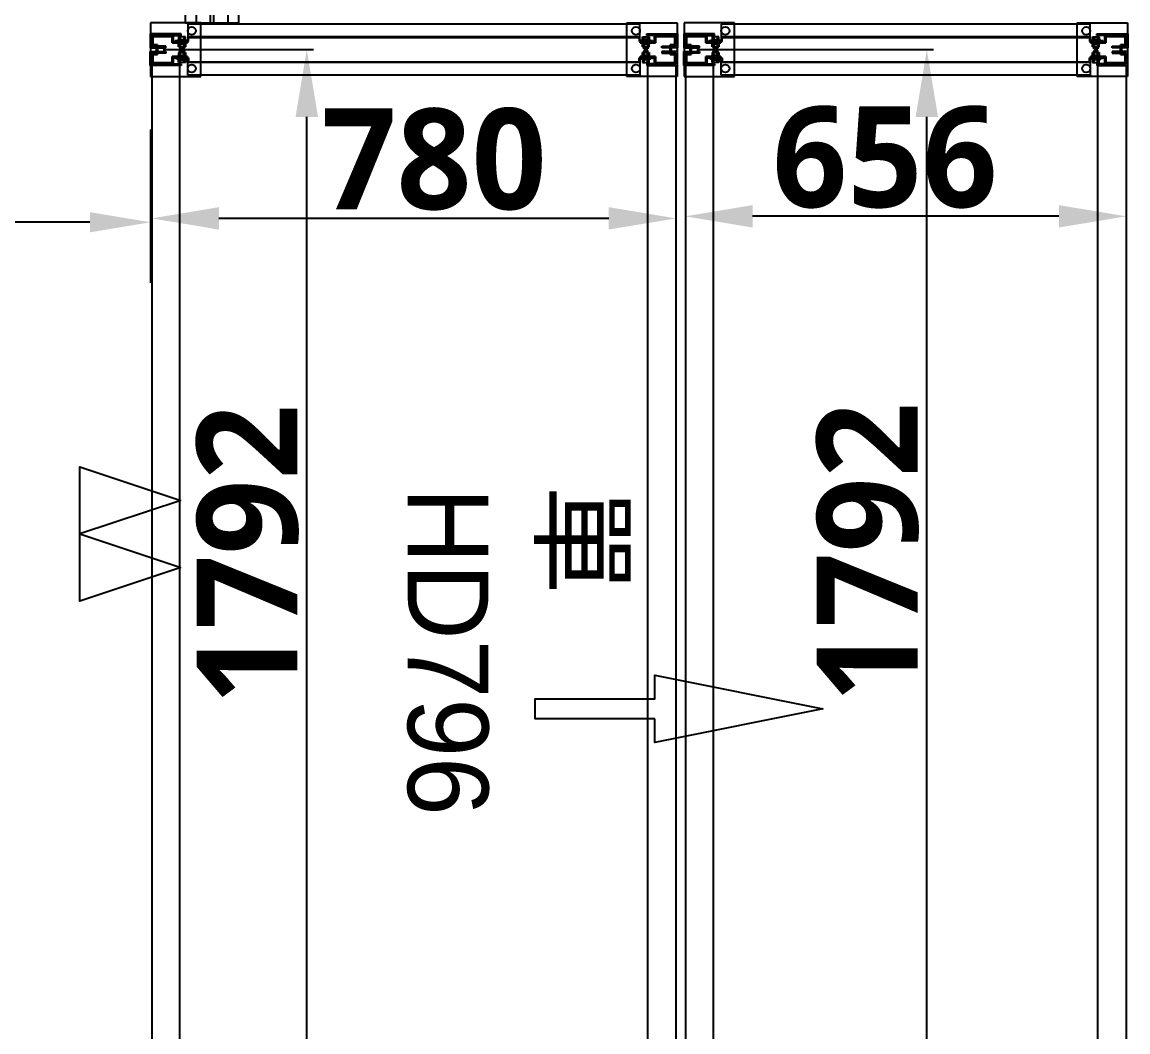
# Model space of a CAD drawing. Header units: millimetres. Extents: x 15382 to 37298, y 7351 to 31127.
# Drawn here: x 26034 to 27680, y 21889 to 23392 of the extents above; entities that cross this region are included whole.
import ezdxf

# ---------------------------------------------------------------- set-up
doc = ezdxf.new("R2010")
doc.units = ezdxf.units.MM
for name, color, linetype in [('02', 3, 'Continuous'), ('03', 6, 'Continuous'), ('04', 30, 'Continuous'), ('05', 12, 'Continuous'), ('113', 3, 'Continuous'), ('116', 12, 'Continuous'), ('M40', 3, 'Continuous'), ('M6', 7, 'Continuous'), ('動線', 6, 'Continuous'), ('文字', 7, 'Continuous'), ('标注', 7, 'Continuous'), ('標註', 252, 'Continuous')]:
    doc.layers.add(name, color=color, linetype=linetype)
doc.styles.get("Standard").update_dxf_attribs({"font": 'arial.ttf'})
doc.styles.add('新細明體', font='')
doc.styles.add('黑體', font='')
doc.styles.get('新細明體').set_extended_font_data('PMingLiU')
doc.styles.get('黑體').set_extended_font_data('Microsoft JhengHei', bold=True)
doc.dimstyles.new('ISO-25', dxfattribs={"dimtxt": 2.5, "dimasz": 2.5, "dimexe": 1.25, "dimexo": 0.625, "dimtad": 1, "dimtxsty": 'Standard', "dimcen": 2.5, "dimadec": 0, "dimazin": 0, "dimtfac": 1, "dimtmove": 0, "dimatfit": 3, "dimfxl": 1, "dimarcsym": 0})

# ---------------------------------------------------------------- blocks, each defined once
blk = doc.blocks.new('*D125')
at = {"layer": 'Defpoints', "color": 0, "transparency": 16777216}
for p in [(26227.3, 23329.6), (27007.3, 23329.6), (26227.3, 23099.5)]:
    blk.add_point(p, dxfattribs=at)
at = {"layer": '標註', "color": 0, "lineweight": -2, "transparency": 16777216}
for p, q in [((26227.3, 23319.6), (26227.3, 23089.5)), ((27007.3, 23319.6), (27007.3, 23089.5)), ((26907.3, 23099.5), (26327.3, 23099.5))]:
    blk.add_line(p, q, dxfattribs=at)
at = {"layer": '標註', "color": 0, "transparency": 16777216}
for points in [[(26327.3, 23116.2), (26327.3, 23082.9), (26227.3, 23099.5)], [(26907.3, 23116.2), (26907.3, 23082.9), (27007.3, 23099.5)]]:
    blk.add_solid(points, dxfattribs=at)
at = {"layer": '標註', "color": 251, "transparency": 16777216, "insert": (26647.4, 23187.1), "char_height": 150, "attachment_point": 5, "style": '黑體'}
blk.add_mtext('780', dxfattribs=at)
blk = doc.blocks.new('*D126')
at = {"layer": 'Defpoints', "color": 0, "transparency": 16777216}
for p in [(26234.3, 23350.6), (26458, 23350.6), (26234.3, 21558.6)]:
    blk.add_point(p, dxfattribs=at)
at = {"layer": '標註', "color": 0, "lineweight": -2, "transparency": 16777216}
for p, q in [((26244.3, 23350.6), (26468, 23350.6)), ((26458, 21658.6), (26458, 23250.6)), ((26244.3, 21558.6), (26468, 21558.6))]:
    blk.add_line(p, q, dxfattribs=at)
at = {"layer": '標註', "color": 0, "transparency": 16777216}
for points in [[(26441.3, 23250.6), (26474.7, 23250.6), (26458, 23350.6)], [(26441.3, 21658.6), (26474.7, 21658.6), (26458, 21558.6)]]:
    blk.add_solid(points, dxfattribs=at)
at = {"layer": '標註', "color": 251, "transparency": 16777216, "insert": (26370.2, 22599.2), "char_height": 150, "attachment_point": 5, "rotation": 90, "style": '黑體'}
blk.add_mtext('1792', dxfattribs=at)
blk = doc.blocks.new('*D127')
at = {"layer": 'Defpoints', "color": 0, "transparency": 16777216}
for p in [(27021.3, 23329.6), (27677.3, 23329.6), (27021.3, 23102.6)]:
    blk.add_point(p, dxfattribs=at)
at = {"layer": '標註', "color": 0, "lineweight": -2, "transparency": 16777216}
for p, q in [((27021.3, 23319.6), (27021.3, 23092.6)), ((27677.3, 23319.6), (27677.3, 23092.6)), ((27577.3, 23102.6), (27121.3, 23102.6))]:
    blk.add_line(p, q, dxfattribs=at)
at = {"layer": '標註', "color": 0, "transparency": 16777216}
for points in [[(27121.3, 23119.2), (27121.3, 23085.9), (27021.3, 23102.6)], [(27577.3, 23119.2), (27577.3, 23085.9), (27677.3, 23102.6)]]:
    blk.add_solid(points, dxfattribs=at)
at = {"layer": '標註', "color": 251, "transparency": 16777216, "insert": (27318.4, 23190.1), "char_height": 150, "attachment_point": 5, "style": '黑體'}
blk.add_mtext('656', dxfattribs=at)
blk = doc.blocks.new('*D128')
at = {"layer": 'Defpoints', "color": 0, "transparency": 16777216}
for p in [(27028.3, 23350.6), (27380.6, 23350.6), (27028.3, 21558.6)]:
    blk.add_point(p, dxfattribs=at)
at = {"layer": '標註', "color": 0, "lineweight": -2, "transparency": 16777216}
for p, q in [((27038.3, 23350.6), (27390.6, 23350.6)), ((27380.6, 21658.6), (27380.6, 23250.6)), ((27038.3, 21558.6), (27390.6, 21558.6))]:
    blk.add_line(p, q, dxfattribs=at)
at = {"layer": '標註', "color": 0, "transparency": 16777216}
for points in [[(27364, 23250.6), (27397.3, 23250.6), (27380.6, 23350.6)], [(27364, 21658.6), (27397.3, 21658.6), (27380.6, 21558.6)]]:
    blk.add_solid(points, dxfattribs=at)
at = {"layer": '標註', "color": 251, "transparency": 16777216, "insert": (27292.9, 22602.4), "char_height": 150, "attachment_point": 5, "rotation": 90, "style": '黑體'}
blk.add_mtext('1792', dxfattribs=at)

msp = doc.modelspace()

# ---------------------------------------------------------------- linework, layer by layer
at = {"layer": '02'}
for p, q in [((26300.317, 23390.565), (26225.317, 23390.565)), ((26225.317, 23390.565), (26225.317, 23310.565)), ((26300.317, 23310.565), (26300.317, 23390.565)), ((26934.317, 23310.565), (26934.317, 23390.565)), ((26934.317, 23390.565), (27009.317, 23390.565)), ((27009.317, 23390.565), (27009.317, 23310.565)), ((27094.317, 23390.565), (27019.317, 23390.565)), ((27019.317, 23390.565), (27019.317, 23310.565)), ((27094.317, 23310.565), (27094.317, 23390.565)), ((27604.317, 23310.565), (27604.317, 23390.565)), ((27604.317, 23390.565), (27679.317, 23390.565)), ((27679.317, 23390.565), (27679.317, 23310.565)), ((26225.317, 23310.565), (26300.317, 23310.565)), ((27009.317, 23310.565), (26934.317, 23310.565)), ((27019.317, 23310.565), (27094.317, 23310.565)), ((27679.317, 23310.565), (27604.317, 23310.565))]:
    msp.add_line(p, q, dxfattribs=at)
at = {"layer": '02', "lineweight": -3}
for centre in [(26286.817, 23378.565), (26947.817, 23378.565), (27080.817, 23378.565), (27617.817, 23378.565), (26286.817, 23322.565), (26947.817, 23322.565), (27080.817, 23322.565), (27617.817, 23322.565)]:
    msp.add_circle(centre, 6, dxfattribs=at)
at = {"layer": '03'}
for points in [[(26269.317, 21582.065), (26269.317, 23327.065), (26227.317, 23327.065), (26227.317, 21582.065)], [(26965.317, 21582.065), (26965.317, 23327.065), (27007.317, 23327.065), (27007.317, 21582.065)], [(27063.317, 21582.065), (27063.317, 23327.065), (27021.317, 23327.065), (27021.317, 21582.065)], [(27635.317, 21582.065), (27635.317, 23327.065), (27677.317, 23327.065), (27677.317, 21582.065)]]:
    msp.add_lwpolyline(points, close=True, dxfattribs=at)
at = {"layer": '04'}
for p, q in [((26953.817, 23388.565), (26280.817, 23388.565)), ((26280.817, 23388.565), (26280.817, 23363.765)), ((26953.817, 23363.765), (26953.817, 23388.565)), ((27623.817, 23388.565), (27074.817, 23388.565)), ((27074.817, 23388.565), (27074.817, 23363.765)), ((27623.817, 23363.765), (27623.817, 23388.565)), ((26953.817, 23369.765), (26280.817, 23369.765)), ((26280.817, 23369.765), (26280.817, 23363.765)), ((26282.017, 23362.565), (26282.017, 23368.565)), ((26282.017, 23368.565), (26952.617, 23368.565)), ((26282.017, 23362.565), (26282.017, 23368.565)), ((26282.017, 23368.565), (26952.617, 23368.565)), ((26952.617, 23368.565), (26952.617, 23362.565)), ((26952.617, 23368.565), (26952.617, 23362.565)), ((26953.817, 23363.765), (26953.817, 23369.765)), ((27623.817, 23369.765), (27074.817, 23369.765)), ((27074.817, 23369.765), (27074.817, 23363.765)), ((27076.017, 23362.565), (27076.017, 23368.565)), ((27076.017, 23368.565), (27622.617, 23368.565)), ((27076.017, 23362.565), (27076.017, 23368.565)), ((27076.017, 23368.565), (27622.617, 23368.565)), ((27622.617, 23368.565), (27622.617, 23362.565)), ((27622.617, 23368.565), (27622.617, 23362.565)), ((27623.817, 23363.765), (27623.817, 23369.765)), ((26280.817, 23363.765), (26262.317, 23363.765)), ((26262.317, 23363.765), (26262.317, 23362.565)), ((26280.817, 23363.765), (26262.317, 23363.765)), ((26262.317, 23363.765), (26262.317, 23362.565)), ((26262.317, 23362.565), (26282.017, 23362.565)), ((26262.317, 23362.565), (26282.017, 23362.565)), ((26952.617, 23362.565), (26972.317, 23362.565)), ((26952.617, 23362.565), (26972.317, 23362.565)), ((26972.317, 23363.765), (26953.817, 23363.765)), ((26972.317, 23363.765), (26953.817, 23363.765)), ((26972.317, 23362.565), (26972.317, 23363.765)), ((26972.317, 23362.565), (26972.317, 23363.765)), ((27074.817, 23363.765), (27056.317, 23363.765)), ((27056.317, 23363.765), (27056.317, 23362.565)), ((27074.817, 23363.765), (27056.317, 23363.765)), ((27056.317, 23363.765), (27056.317, 23362.565)), ((27056.317, 23362.565), (27076.017, 23362.565)), ((27056.317, 23362.565), (27076.017, 23362.565)), ((27622.617, 23362.565), (27642.317, 23362.565)), ((27622.617, 23362.565), (27642.317, 23362.565)), ((27642.317, 23363.765), (27623.817, 23363.765)), ((27642.317, 23363.765), (27623.817, 23363.765)), ((27642.317, 23362.565), (27642.317, 23363.765)), ((27642.317, 23362.565), (27642.317, 23363.765)), ((26262.317, 23337.365), (26262.317, 23338.565)), ((26262.317, 23338.565), (26282.017, 23338.565)), ((26262.317, 23337.365), (26262.317, 23338.565)), ((26262.317, 23338.565), (26282.017, 23338.565)), ((26280.817, 23337.365), (26262.317, 23337.365)), ((26280.817, 23337.365), (26262.317, 23337.365)), ((26280.817, 23331.365), (26280.817, 23337.365)), ((26280.817, 23312.565), (26280.817, 23337.365)), ((26282.017, 23338.565), (26282.017, 23332.565)), ((26282.017, 23338.565), (26282.017, 23332.565)), ((26282.017, 23332.565), (26952.617, 23332.565)), ((26282.017, 23332.565), (26952.617, 23332.565)), ((26952.617, 23332.565), (26952.617, 23338.565)), ((26952.617, 23338.565), (26972.317, 23338.565)), ((26952.617, 23332.565), (26952.617, 23338.565)), ((26952.617, 23338.565), (26972.317, 23338.565)), ((26972.317, 23337.365), (26953.817, 23337.365)), ((26953.817, 23337.365), (26953.817, 23331.365)), ((26972.317, 23337.365), (26953.817, 23337.365)), ((26953.817, 23337.365), (26953.817, 23312.565)), ((26972.317, 23338.565), (26972.317, 23337.365)), ((26972.317, 23338.565), (26972.317, 23337.365)), ((27056.317, 23337.365), (27056.317, 23338.565)), ((27056.317, 23338.565), (27076.017, 23338.565)), ((27056.317, 23337.365), (27056.317, 23338.565)), ((27056.317, 23338.565), (27076.017, 23338.565)), ((27074.817, 23337.365), (27056.317, 23337.365)), ((27074.817, 23337.365), (27056.317, 23337.365)), ((27074.817, 23331.365), (27074.817, 23337.365)), ((27074.817, 23312.565), (27074.817, 23337.365)), ((27076.017, 23338.565), (27076.017, 23332.565)), ((27076.017, 23338.565), (27076.017, 23332.565)), ((27076.017, 23332.565), (27622.617, 23332.565)), ((27076.017, 23332.565), (27622.617, 23332.565)), ((27622.617, 23332.565), (27622.617, 23338.565)), ((27622.617, 23338.565), (27642.317, 23338.565)), ((27622.617, 23332.565), (27622.617, 23338.565)), ((27622.617, 23338.565), (27642.317, 23338.565)), ((27642.317, 23337.365), (27623.817, 23337.365)), ((27623.817, 23337.365), (27623.817, 23331.365)), ((27642.317, 23337.365), (27623.817, 23337.365)), ((27623.817, 23337.365), (27623.817, 23312.565)), ((27642.317, 23338.565), (27642.317, 23337.365)), ((27642.317, 23338.565), (27642.317, 23337.365)), ((26953.817, 23331.365), (26280.817, 23331.365)), ((27623.817, 23331.365), (27074.817, 23331.365)), ((26953.817, 23312.565), (26280.817, 23312.565)), ((27623.817, 23312.565), (27074.817, 23312.565))]:
    msp.add_line(p, q, dxfattribs=at)
at = {"layer": '04', "lineweight": -3}
for p, q in [((26268.817, 23363.765), (26275.817, 23363.765)), ((26268.817, 23362.565), (26268.817, 23363.765)), ((26275.817, 23362.565), (26268.817, 23362.565)), ((26272.317, 23363.765), (26275.817, 23363.765)), ((26272.317, 23362.565), (26272.317, 23363.765)), ((26275.817, 23362.565), (26272.317, 23362.565)), ((26275.817, 23363.765), (26275.817, 23362.565)), ((26275.817, 23363.765), (26275.817, 23362.565)), ((26965.817, 23363.765), (26958.817, 23363.765)), ((26958.817, 23363.765), (26958.817, 23362.565)), ((26962.317, 23363.765), (26958.817, 23363.765)), ((26958.817, 23363.765), (26958.817, 23362.565)), ((26958.817, 23362.565), (26965.817, 23362.565)), ((26958.817, 23362.565), (26962.317, 23362.565)), ((26962.317, 23362.565), (26962.317, 23363.765)), ((26965.817, 23362.565), (26965.817, 23363.765)), ((27062.817, 23363.765), (27069.817, 23363.765)), ((27062.817, 23362.565), (27062.817, 23363.765)), ((27069.817, 23362.565), (27062.817, 23362.565)), ((27066.317, 23363.765), (27069.817, 23363.765)), ((27066.317, 23362.565), (27066.317, 23363.765)), ((27069.817, 23362.565), (27066.317, 23362.565)), ((27069.817, 23363.765), (27069.817, 23362.565)), ((27069.817, 23363.765), (27069.817, 23362.565)), ((27635.817, 23363.765), (27628.817, 23363.765)), ((27628.817, 23363.765), (27628.817, 23362.565)), ((27632.317, 23363.765), (27628.817, 23363.765)), ((27628.817, 23363.765), (27628.817, 23362.565)), ((27628.817, 23362.565), (27635.817, 23362.565)), ((27628.817, 23362.565), (27632.317, 23362.565)), ((27632.317, 23362.565), (27632.317, 23363.765)), ((27635.817, 23362.565), (27635.817, 23363.765)), ((26275.817, 23338.565), (26268.817, 23338.565)), ((26268.817, 23338.565), (26268.817, 23337.365)), ((26268.817, 23337.365), (26275.817, 23337.365)), ((26275.817, 23338.565), (26272.317, 23338.565)), ((26272.317, 23338.565), (26272.317, 23337.365)), ((26272.317, 23337.365), (26275.817, 23337.365)), ((26275.817, 23337.365), (26275.817, 23338.565)), ((26275.817, 23337.365), (26275.817, 23338.565)), ((26958.817, 23337.365), (26958.817, 23338.565)), ((26958.817, 23338.565), (26965.817, 23338.565)), ((26958.817, 23337.365), (26958.817, 23338.565)), ((26958.817, 23338.565), (26962.317, 23338.565)), ((26965.817, 23337.365), (26958.817, 23337.365)), ((26962.317, 23337.365), (26958.817, 23337.365)), ((26962.317, 23338.565), (26962.317, 23337.365)), ((26965.817, 23338.565), (26965.817, 23337.365)), ((27069.817, 23338.565), (27062.817, 23338.565)), ((27062.817, 23338.565), (27062.817, 23337.365)), ((27062.817, 23337.365), (27069.817, 23337.365)), ((27069.817, 23338.565), (27066.317, 23338.565)), ((27066.317, 23338.565), (27066.317, 23337.365)), ((27066.317, 23337.365), (27069.817, 23337.365)), ((27069.817, 23337.365), (27069.817, 23338.565)), ((27069.817, 23337.365), (27069.817, 23338.565)), ((27628.817, 23337.365), (27628.817, 23338.565)), ((27628.817, 23338.565), (27635.817, 23338.565)), ((27628.817, 23337.365), (27628.817, 23338.565)), ((27628.817, 23338.565), (27632.317, 23338.565)), ((27635.817, 23337.365), (27628.817, 23337.365)), ((27632.317, 23337.365), (27628.817, 23337.365)), ((27632.317, 23338.565), (27632.317, 23337.365)), ((27635.817, 23338.565), (27635.817, 23337.365))]:
    msp.add_line(p, q, dxfattribs=at)
at = {"layer": '05'}
for p, q in [((26270.817, 23374.065), (26224.817, 23374.065)), ((26224.817, 23374.065), (26224.817, 23354.565)), ((26227.317, 23355.565), (26227.317, 23371.565)), ((26227.317, 23371.565), (26270.817, 23371.565)), ((26238.339, 23371.565), (26238.339, 23374.065)), ((26243.317, 23371.565), (26243.317, 23374.065)), ((26248.295, 23371.565), (26248.295, 23374.065)), ((26270.817, 23371.565), (26270.817, 23374.065)), ((26963.817, 23371.565), (26963.817, 23374.065)), ((26963.817, 23374.065), (27009.817, 23374.065)), ((27007.317, 23371.565), (26963.817, 23371.565)), ((27007.317, 23355.565), (27007.317, 23371.565)), ((27009.817, 23374.065), (27009.817, 23354.565)), ((27064.817, 23374.065), (27018.817, 23374.065)), ((27018.817, 23374.065), (27018.817, 23354.565)), ((27021.317, 23355.565), (27021.317, 23371.565)), ((27021.317, 23371.565), (27064.817, 23371.565)), ((27032.339, 23371.565), (27032.339, 23374.065)), ((27037.317, 23371.565), (27037.317, 23374.065)), ((27042.295, 23371.565), (27042.295, 23374.065)), ((27064.817, 23371.565), (27064.817, 23374.065)), ((27633.817, 23371.565), (27633.817, 23374.065)), ((27633.817, 23374.065), (27679.817, 23374.065)), ((27677.317, 23371.565), (27633.817, 23371.565)), ((27677.317, 23355.565), (27677.317, 23371.565)), ((27679.817, 23374.065), (27679.817, 23354.565)), ((26224.817, 23355.565), (26224.817, 23353.065)), ((26224.817, 23353.065), (26248.317, 23353.065)), ((26248.317, 23355.565), (26227.317, 23355.565)), ((26248.317, 23353.065), (26248.317, 23355.565)), ((26986.317, 23353.065), (26986.317, 23355.565)), ((26986.317, 23355.565), (27007.317, 23355.565)), ((27009.817, 23353.065), (26986.317, 23353.065)), ((27009.817, 23355.565), (27009.817, 23353.065)), ((27018.817, 23355.565), (27018.817, 23353.065)), ((27018.817, 23353.065), (27042.317, 23353.065)), ((27042.317, 23355.565), (27021.317, 23355.565)), ((27042.317, 23353.065), (27042.317, 23355.565)), ((27656.317, 23353.065), (27656.317, 23355.565)), ((27656.317, 23355.565), (27677.317, 23355.565)), ((27679.817, 23353.065), (27656.317, 23353.065)), ((27679.817, 23355.565), (27679.817, 23353.065)), ((26224.817, 23345.565), (26224.817, 23348.065)), ((26224.817, 23348.065), (26248.317, 23348.065)), ((26224.817, 23327.065), (26224.817, 23346.565)), ((26248.317, 23345.565), (26227.317, 23345.565)), ((26227.317, 23345.565), (26227.317, 23329.565)), ((26248.317, 23348.065), (26248.317, 23345.565)), ((27009.817, 23348.065), (26986.317, 23348.065)), ((26986.317, 23348.065), (26986.317, 23345.565)), ((26986.317, 23345.565), (27007.317, 23345.565)), ((27007.317, 23345.565), (27007.317, 23329.565)), ((27009.817, 23345.565), (27009.817, 23348.065)), ((27009.817, 23327.065), (27009.817, 23346.565)), ((27018.817, 23345.565), (27018.817, 23348.065)), ((27018.817, 23348.065), (27042.317, 23348.065)), ((27018.817, 23327.065), (27018.817, 23346.565)), ((27042.317, 23345.565), (27021.317, 23345.565)), ((27021.317, 23345.565), (27021.317, 23329.565)), ((27042.317, 23348.065), (27042.317, 23345.565)), ((27679.817, 23348.065), (27656.317, 23348.065)), ((27656.317, 23348.065), (27656.317, 23345.565)), ((27656.317, 23345.565), (27677.317, 23345.565)), ((27677.317, 23345.565), (27677.317, 23329.565)), ((27679.817, 23345.565), (27679.817, 23348.065)), ((27679.817, 23327.065), (27679.817, 23346.565)), ((26270.817, 23327.065), (26224.817, 23327.065)), ((26227.317, 23329.565), (26270.817, 23329.565)), ((26270.817, 23329.565), (26270.817, 23327.065)), ((27007.317, 23329.565), (26963.817, 23329.565)), ((26963.817, 23329.565), (26963.817, 23327.065)), ((26963.817, 23327.065), (27009.817, 23327.065)), ((27064.817, 23327.065), (27018.817, 23327.065)), ((27021.317, 23329.565), (27064.817, 23329.565)), ((27064.817, 23329.565), (27064.817, 23327.065)), ((27677.317, 23329.565), (27633.817, 23329.565)), ((27633.817, 23329.565), (27633.817, 23327.065)), ((27633.817, 23327.065), (27679.817, 23327.065))]:
    msp.add_line(p, q, dxfattribs=at)
at = {"layer": '05', "lineweight": -3}
for p, q in [((26238.339, 23374.065), (26248.295, 23374.065)), ((26238.339, 23371.565), (26238.339, 23374.065)), ((26248.295, 23371.565), (26238.339, 23371.565)), ((26243.317, 23374.065), (26248.295, 23374.065)), ((26243.317, 23371.565), (26243.317, 23374.065)), ((26248.295, 23371.565), (26243.317, 23371.565)), ((26248.295, 23374.065), (26248.295, 23371.565)), ((26248.295, 23374.065), (26248.295, 23371.565)), ((27032.339, 23374.065), (27042.295, 23374.065)), ((27032.339, 23371.565), (27032.339, 23374.065)), ((27042.295, 23371.565), (27032.339, 23371.565)), ((27037.317, 23374.065), (27042.295, 23374.065)), ((27037.317, 23371.565), (27037.317, 23374.065)), ((27042.295, 23371.565), (27037.317, 23371.565)), ((27042.295, 23374.065), (27042.295, 23371.565)), ((27042.295, 23374.065), (27042.295, 23371.565))]:
    msp.add_line(p, q, dxfattribs=at)
at = {"layer": '113'}
for p, q in [((26277.049, 23465.565), (26277.049, 23390.565)), ((26357.049, 23390.565), (26357.049, 23465.565)), ((26277.049, 23390.565), (26357.049, 23390.565))]:
    msp.add_line(p, q, dxfattribs=at)
at = {"layer": '116'}
for p, q in [((26293.549, 23436.065), (26293.549, 23390.065)), ((26340.549, 23436.065), (26340.549, 23390.065)), ((26314.549, 23390.065), (26314.549, 23413.565)), ((26319.549, 23390.065), (26319.549, 23413.565)), ((26293.549, 23390.065), (26313.049, 23390.065)), ((26312.049, 23390.065), (26314.549, 23390.065)), ((26322.049, 23390.065), (26319.549, 23390.065)), ((26340.549, 23390.065), (26321.049, 23390.065))]:
    msp.add_line(p, q, dxfattribs=at)
at = {"layer": 'M40'}
for p, q in [((26259.317, 23371.565), (26227.317, 23371.565)), ((26227.317, 23371.565), (26227.317, 23356.065)), ((26227.317, 23356.065), (26227.317, 23371.565)), ((26227.317, 23371.565), (26259.317, 23371.565)), ((26228.917, 23357.665), (26228.917, 23369.965)), ((26228.917, 23369.965), (26257.717, 23369.965)), ((26257.717, 23369.965), (26228.917, 23369.965)), ((26228.917, 23369.965), (26228.917, 23357.665)), ((26240.067, 23369.965), (26240.067, 23371.565)), ((26243.317, 23369.965), (26243.317, 23371.565)), ((26246.567, 23369.965), (26246.567, 23371.565)), ((26257.717, 23369.965), (26257.717, 23360.965)), ((26257.717, 23360.965), (26257.717, 23369.965)), ((26259.317, 23362.565), (26259.317, 23371.565)), ((26259.317, 23371.565), (26259.317, 23362.565)), ((26975.317, 23362.565), (26975.317, 23371.565)), ((26975.317, 23371.565), (27007.317, 23371.565)), ((27007.317, 23371.565), (26975.317, 23371.565)), ((26975.317, 23371.565), (26975.317, 23362.565)), ((27005.717, 23369.965), (26976.917, 23369.965)), ((26976.917, 23369.965), (26976.917, 23360.965)), ((26976.917, 23360.965), (26976.917, 23369.965)), ((26976.917, 23369.965), (27005.717, 23369.965)), ((27005.717, 23357.665), (27005.717, 23369.965)), ((27005.717, 23369.965), (27005.717, 23357.665)), ((27007.317, 23371.565), (27007.317, 23356.065)), ((27007.317, 23356.065), (27007.317, 23371.565)), ((27053.317, 23371.565), (27021.317, 23371.565)), ((27021.317, 23371.565), (27021.317, 23356.065)), ((27021.317, 23356.065), (27021.317, 23371.565)), ((27021.317, 23371.565), (27053.317, 23371.565)), ((27022.917, 23357.665), (27022.917, 23369.965)), ((27022.917, 23369.965), (27051.717, 23369.965)), ((27051.717, 23369.965), (27022.917, 23369.965)), ((27022.917, 23369.965), (27022.917, 23357.665)), ((27034.067, 23369.965), (27034.067, 23371.565)), ((27037.317, 23369.965), (27037.317, 23371.565)), ((27040.567, 23369.965), (27040.567, 23371.565)), ((27051.717, 23369.965), (27051.717, 23360.965)), ((27051.717, 23360.965), (27051.717, 23369.965)), ((27053.317, 23362.565), (27053.317, 23371.565)), ((27053.317, 23371.565), (27053.317, 23362.565)), ((27645.317, 23362.565), (27645.317, 23371.565)), ((27645.317, 23371.565), (27677.317, 23371.565)), ((27677.317, 23371.565), (27645.317, 23371.565)), ((27645.317, 23371.565), (27645.317, 23362.565)), ((27675.717, 23369.965), (27646.917, 23369.965)), ((27646.917, 23369.965), (27646.917, 23360.965)), ((27646.917, 23360.965), (27646.917, 23369.965)), ((27646.917, 23369.965), (27675.717, 23369.965)), ((27675.717, 23357.665), (27675.717, 23369.965)), ((27675.717, 23369.965), (27675.717, 23357.665)), ((27677.317, 23371.565), (27677.317, 23356.065)), ((27677.317, 23356.065), (27677.317, 23371.565)), ((26227.317, 23356.065), (26234.317, 23356.065)), ((26234.317, 23356.065), (26227.317, 23356.065)), ((26235.917, 23357.665), (26228.917, 23357.665)), ((26228.917, 23357.665), (26235.917, 23357.665)), ((26234.317, 23356.065), (26234.317, 23345.065)), ((26234.317, 23345.065), (26234.317, 23356.065)), ((26235.917, 23343.465), (26235.917, 23357.665)), ((26235.917, 23357.665), (26235.917, 23343.465)), ((26257.717, 23362.565), (26257.717, 23360.965)), ((26257.717, 23360.965), (26280.317, 23360.965)), ((26257.717, 23360.965), (26259.317, 23360.965)), ((26280.317, 23360.965), (26257.717, 23360.965)), ((26280.317, 23362.565), (26259.317, 23362.565)), ((26259.317, 23362.565), (26280.317, 23362.565)), ((26268.817, 23362.565), (26268.817, 23360.965)), ((26272.317, 23362.565), (26272.317, 23360.965)), ((26275.817, 23362.565), (26275.817, 23360.965)), ((26280.317, 23360.965), (26280.317, 23362.565)), ((26280.317, 23362.565), (26280.317, 23360.965)), ((26954.317, 23360.965), (26954.317, 23362.565)), ((26954.317, 23362.565), (26975.317, 23362.565)), ((26975.317, 23362.565), (26954.317, 23362.565)), ((26954.317, 23362.565), (26954.317, 23360.965)), ((26976.917, 23360.965), (26954.317, 23360.965)), ((26954.317, 23360.965), (26976.917, 23360.965)), ((26958.817, 23362.565), (26958.817, 23360.965)), ((26962.317, 23362.565), (26962.317, 23360.965)), ((26965.817, 23362.565), (26965.817, 23360.965)), ((26976.917, 23360.965), (26975.317, 23360.965)), ((26976.917, 23362.565), (26976.917, 23360.965)), ((26998.717, 23343.465), (26998.717, 23357.665)), ((26998.717, 23357.665), (27005.717, 23357.665)), ((27005.717, 23357.665), (26998.717, 23357.665)), ((26998.717, 23357.665), (26998.717, 23343.465)), ((27007.317, 23356.065), (27000.317, 23356.065)), ((27000.317, 23356.065), (27000.317, 23345.065)), ((27000.317, 23345.065), (27000.317, 23356.065)), ((27000.317, 23356.065), (27007.317, 23356.065)), ((27021.317, 23356.065), (27028.317, 23356.065)), ((27028.317, 23356.065), (27021.317, 23356.065)), ((27029.917, 23357.665), (27022.917, 23357.665)), ((27022.917, 23357.665), (27029.917, 23357.665)), ((27028.317, 23356.065), (27028.317, 23345.065)), ((27028.317, 23345.065), (27028.317, 23356.065)), ((27029.917, 23343.465), (27029.917, 23357.665)), ((27029.917, 23357.665), (27029.917, 23343.465)), ((27051.717, 23362.565), (27051.717, 23360.965)), ((27051.717, 23360.965), (27074.317, 23360.965)), ((27051.717, 23360.965), (27053.317, 23360.965)), ((27074.317, 23360.965), (27051.717, 23360.965)), ((27074.317, 23362.565), (27053.317, 23362.565)), ((27053.317, 23362.565), (27074.317, 23362.565)), ((27062.817, 23362.565), (27062.817, 23360.965)), ((27066.317, 23362.565), (27066.317, 23360.965)), ((27069.817, 23362.565), (27069.817, 23360.965)), ((27074.317, 23360.965), (27074.317, 23362.565)), ((27074.317, 23362.565), (27074.317, 23360.965)), ((27624.317, 23360.965), (27624.317, 23362.565)), ((27624.317, 23362.565), (27645.317, 23362.565)), ((27645.317, 23362.565), (27624.317, 23362.565)), ((27624.317, 23362.565), (27624.317, 23360.965)), ((27646.917, 23360.965), (27624.317, 23360.965)), ((27624.317, 23360.965), (27646.917, 23360.965)), ((27628.817, 23362.565), (27628.817, 23360.965)), ((27632.317, 23362.565), (27632.317, 23360.965)), ((27635.817, 23362.565), (27635.817, 23360.965)), ((27646.917, 23360.965), (27645.317, 23360.965)), ((27646.917, 23362.565), (27646.917, 23360.965)), ((27668.717, 23343.465), (27668.717, 23357.665)), ((27668.717, 23357.665), (27675.717, 23357.665)), ((27675.717, 23357.665), (27668.717, 23357.665)), ((27668.717, 23357.665), (27668.717, 23343.465)), ((27677.317, 23356.065), (27670.317, 23356.065)), ((27670.317, 23356.065), (27670.317, 23345.065)), ((27670.317, 23345.065), (27670.317, 23356.065)), ((27670.317, 23356.065), (27677.317, 23356.065)), ((26234.317, 23345.065), (26227.317, 23345.065)), ((26227.317, 23345.065), (26227.317, 23329.565)), ((26227.317, 23329.565), (26227.317, 23345.065)), ((26227.317, 23345.065), (26234.317, 23345.065)), ((26228.917, 23331.165), (26228.917, 23343.465)), ((26228.917, 23343.465), (26235.917, 23343.465)), ((26235.917, 23343.465), (26228.917, 23343.465)), ((26228.917, 23343.465), (26228.917, 23331.165)), ((26234.317, 23345.065), (26235.917, 23345.065)), ((26280.317, 23340.165), (26257.717, 23340.165)), ((26257.717, 23340.165), (26257.717, 23331.165)), ((26257.717, 23338.565), (26257.717, 23340.165)), ((26257.717, 23340.165), (26280.317, 23340.165)), ((26257.717, 23331.165), (26257.717, 23340.165)), ((26257.717, 23340.165), (26259.317, 23340.165)), ((26259.317, 23329.565), (26259.317, 23338.565)), ((26259.317, 23338.565), (26280.317, 23338.565)), ((26280.317, 23338.565), (26259.317, 23338.565)), ((26259.317, 23338.565), (26259.317, 23329.565)), ((26268.817, 23340.165), (26268.817, 23338.565)), ((26272.317, 23340.165), (26272.317, 23338.565)), ((26275.817, 23340.165), (26275.817, 23338.565)), ((26280.317, 23338.565), (26280.317, 23340.165)), ((26280.317, 23340.165), (26280.317, 23338.565)), ((26954.317, 23338.565), (26954.317, 23340.165)), ((26954.317, 23340.165), (26976.917, 23340.165)), ((26976.917, 23340.165), (26954.317, 23340.165)), ((26954.317, 23340.165), (26954.317, 23338.565)), ((26975.317, 23338.565), (26954.317, 23338.565)), ((26954.317, 23338.565), (26975.317, 23338.565)), ((26958.817, 23340.165), (26958.817, 23338.565)), ((26962.317, 23340.165), (26962.317, 23338.565)), ((26965.817, 23340.165), (26965.817, 23338.565)), ((26976.917, 23340.165), (26975.317, 23340.165)), ((26975.317, 23329.565), (26975.317, 23338.565)), ((26975.317, 23338.565), (26975.317, 23329.565)), ((26976.917, 23340.165), (26976.917, 23331.165)), ((26976.917, 23338.565), (26976.917, 23340.165)), ((26976.917, 23331.165), (26976.917, 23340.165)), ((27005.717, 23343.465), (26998.717, 23343.465)), ((26998.717, 23343.465), (27005.717, 23343.465)), ((27000.317, 23345.065), (27007.317, 23345.065)), ((27007.317, 23345.065), (27000.317, 23345.065)), ((27005.717, 23331.165), (27005.717, 23343.465)), ((27005.717, 23343.465), (27005.717, 23331.165)), ((27007.317, 23345.065), (27007.317, 23329.565)), ((27007.317, 23329.565), (27007.317, 23345.065)), ((27028.317, 23345.065), (27021.317, 23345.065)), ((27021.317, 23345.065), (27021.317, 23329.565)), ((27021.317, 23329.565), (27021.317, 23345.065)), ((27021.317, 23345.065), (27028.317, 23345.065)), ((27022.917, 23331.165), (27022.917, 23343.465)), ((27022.917, 23343.465), (27029.917, 23343.465)), ((27029.917, 23343.465), (27022.917, 23343.465)), ((27022.917, 23343.465), (27022.917, 23331.165)), ((27028.317, 23345.065), (27029.917, 23345.065)), ((27074.317, 23340.165), (27051.717, 23340.165)), ((27051.717, 23340.165), (27051.717, 23331.165)), ((27051.717, 23338.565), (27051.717, 23340.165)), ((27051.717, 23340.165), (27074.317, 23340.165)), ((27051.717, 23331.165), (27051.717, 23340.165)), ((27051.717, 23340.165), (27053.317, 23340.165)), ((27053.317, 23329.565), (27053.317, 23338.565)), ((27053.317, 23338.565), (27074.317, 23338.565)), ((27074.317, 23338.565), (27053.317, 23338.565)), ((27053.317, 23338.565), (27053.317, 23329.565)), ((27062.817, 23340.165), (27062.817, 23338.565)), ((27066.317, 23340.165), (27066.317, 23338.565)), ((27069.817, 23340.165), (27069.817, 23338.565)), ((27074.317, 23338.565), (27074.317, 23340.165)), ((27074.317, 23340.165), (27074.317, 23338.565)), ((27624.317, 23338.565), (27624.317, 23340.165)), ((27624.317, 23340.165), (27646.917, 23340.165)), ((27646.917, 23340.165), (27624.317, 23340.165)), ((27624.317, 23340.165), (27624.317, 23338.565)), ((27645.317, 23338.565), (27624.317, 23338.565)), ((27624.317, 23338.565), (27645.317, 23338.565)), ((27628.817, 23340.165), (27628.817, 23338.565)), ((27632.317, 23340.165), (27632.317, 23338.565)), ((27635.817, 23340.165), (27635.817, 23338.565)), ((27646.917, 23340.165), (27645.317, 23340.165)), ((27645.317, 23329.565), (27645.317, 23338.565)), ((27645.317, 23338.565), (27645.317, 23329.565)), ((27646.917, 23340.165), (27646.917, 23331.165)), ((27646.917, 23338.565), (27646.917, 23340.165)), ((27646.917, 23331.165), (27646.917, 23340.165)), ((27675.717, 23343.465), (27668.717, 23343.465)), ((27668.717, 23343.465), (27675.717, 23343.465)), ((27670.317, 23345.065), (27677.317, 23345.065)), ((27677.317, 23345.065), (27670.317, 23345.065)), ((27675.717, 23331.165), (27675.717, 23343.465)), ((27675.717, 23343.465), (27675.717, 23331.165)), ((27677.317, 23345.065), (27677.317, 23329.565)), ((27677.317, 23329.565), (27677.317, 23345.065)), ((26227.317, 23329.565), (26259.317, 23329.565)), ((26259.317, 23329.565), (26227.317, 23329.565)), ((26257.717, 23331.165), (26228.917, 23331.165)), ((26228.917, 23331.165), (26257.717, 23331.165)), ((27007.317, 23329.565), (26975.317, 23329.565)), ((26975.317, 23329.565), (27007.317, 23329.565)), ((26976.917, 23331.165), (27005.717, 23331.165)), ((27005.717, 23331.165), (26976.917, 23331.165)), ((27021.317, 23329.565), (27053.317, 23329.565)), ((27053.317, 23329.565), (27021.317, 23329.565)), ((27051.717, 23331.165), (27022.917, 23331.165)), ((27022.917, 23331.165), (27051.717, 23331.165)), ((27677.317, 23329.565), (27645.317, 23329.565)), ((27645.317, 23329.565), (27677.317, 23329.565)), ((27646.917, 23331.165), (27675.717, 23331.165)), ((27675.717, 23331.165), (27646.917, 23331.165))]:
    msp.add_line(p, q, dxfattribs=at)
at = {"layer": 'M40', "lineweight": -3}
for p, q in [((26240.067, 23371.565), (26246.567, 23371.565)), ((26240.067, 23369.965), (26240.067, 23371.565)), ((26246.567, 23369.965), (26240.067, 23369.965)), ((26243.317, 23371.565), (26246.567, 23371.565)), ((26243.317, 23369.965), (26243.317, 23371.565)), ((26246.567, 23369.965), (26243.317, 23369.965)), ((26246.567, 23371.565), (26246.567, 23369.965)), ((26246.567, 23371.565), (26246.567, 23369.965)), ((27034.067, 23371.565), (27040.567, 23371.565)), ((27034.067, 23369.965), (27034.067, 23371.565)), ((27040.567, 23369.965), (27034.067, 23369.965)), ((27037.317, 23371.565), (27040.567, 23371.565)), ((27037.317, 23369.965), (27037.317, 23371.565)), ((27040.567, 23369.965), (27037.317, 23369.965)), ((27040.567, 23371.565), (27040.567, 23369.965)), ((27040.567, 23371.565), (27040.567, 23369.965)), ((26235.917, 23356.065), (26234.317, 23356.065)), ((26234.317, 23356.065), (26234.317, 23345.065)), ((26234.317, 23345.065), (26234.317, 23350.565)), ((26234.317, 23350.565), (26235.917, 23350.565)), ((26235.917, 23345.065), (26235.917, 23356.065)), ((26235.917, 23350.565), (26235.917, 23345.065)), ((26268.817, 23362.565), (26275.817, 23362.565)), ((26268.817, 23360.965), (26268.817, 23362.565)), ((26275.817, 23360.965), (26268.817, 23360.965)), ((26272.317, 23362.565), (26275.817, 23362.565)), ((26272.317, 23360.965), (26272.317, 23362.565)), ((26275.817, 23360.965), (26272.317, 23360.965)), ((26275.817, 23362.565), (26275.817, 23360.965)), ((26275.817, 23362.565), (26275.817, 23360.965)), ((26965.817, 23362.565), (26958.817, 23362.565)), ((26958.817, 23362.565), (26958.817, 23360.965)), ((26962.317, 23362.565), (26958.817, 23362.565)), ((26958.817, 23362.565), (26958.817, 23360.965)), ((26958.817, 23360.965), (26965.817, 23360.965)), ((26958.817, 23360.965), (26962.317, 23360.965)), ((26962.317, 23360.965), (26962.317, 23362.565)), ((26965.817, 23360.965), (26965.817, 23362.565)), ((27029.917, 23356.065), (27028.317, 23356.065)), ((27028.317, 23356.065), (27028.317, 23345.065)), ((27028.317, 23345.065), (27028.317, 23350.565)), ((27028.317, 23350.565), (27029.917, 23350.565)), ((27029.917, 23345.065), (27029.917, 23356.065)), ((27029.917, 23350.565), (27029.917, 23345.065)), ((27062.817, 23362.565), (27069.817, 23362.565)), ((27062.817, 23360.965), (27062.817, 23362.565)), ((27069.817, 23360.965), (27062.817, 23360.965)), ((27066.317, 23362.565), (27069.817, 23362.565)), ((27066.317, 23360.965), (27066.317, 23362.565)), ((27069.817, 23360.965), (27066.317, 23360.965)), ((27069.817, 23362.565), (27069.817, 23360.965)), ((27069.817, 23362.565), (27069.817, 23360.965)), ((27635.817, 23362.565), (27628.817, 23362.565)), ((27628.817, 23362.565), (27628.817, 23360.965)), ((27632.317, 23362.565), (27628.817, 23362.565)), ((27628.817, 23362.565), (27628.817, 23360.965)), ((27628.817, 23360.965), (27635.817, 23360.965)), ((27628.817, 23360.965), (27632.317, 23360.965)), ((27632.317, 23360.965), (27632.317, 23362.565)), ((27635.817, 23360.965), (27635.817, 23362.565)), ((26234.317, 23345.065), (26235.917, 23345.065)), ((26235.917, 23345.065), (26234.317, 23345.065)), ((26275.817, 23340.165), (26268.817, 23340.165)), ((26268.817, 23340.165), (26268.817, 23338.565)), ((26268.817, 23338.565), (26275.817, 23338.565)), ((26275.817, 23340.165), (26272.317, 23340.165)), ((26272.317, 23340.165), (26272.317, 23338.565)), ((26272.317, 23338.565), (26275.817, 23338.565)), ((26275.817, 23338.565), (26275.817, 23340.165)), ((26275.817, 23338.565), (26275.817, 23340.165)), ((26958.817, 23338.565), (26958.817, 23340.165)), ((26958.817, 23340.165), (26965.817, 23340.165)), ((26958.817, 23338.565), (26958.817, 23340.165)), ((26958.817, 23340.165), (26962.317, 23340.165)), ((26965.817, 23338.565), (26958.817, 23338.565)), ((26962.317, 23338.565), (26958.817, 23338.565)), ((26962.317, 23340.165), (26962.317, 23338.565)), ((26965.817, 23340.165), (26965.817, 23338.565)), ((27028.317, 23345.065), (27029.917, 23345.065)), ((27029.917, 23345.065), (27028.317, 23345.065)), ((27069.817, 23340.165), (27062.817, 23340.165)), ((27062.817, 23340.165), (27062.817, 23338.565)), ((27062.817, 23338.565), (27069.817, 23338.565)), ((27069.817, 23340.165), (27066.317, 23340.165)), ((27066.317, 23340.165), (27066.317, 23338.565)), ((27066.317, 23338.565), (27069.817, 23338.565)), ((27069.817, 23338.565), (27069.817, 23340.165)), ((27069.817, 23338.565), (27069.817, 23340.165)), ((27628.817, 23338.565), (27628.817, 23340.165)), ((27628.817, 23340.165), (27635.817, 23340.165)), ((27628.817, 23338.565), (27628.817, 23340.165)), ((27628.817, 23340.165), (27632.317, 23340.165)), ((27635.817, 23338.565), (27628.817, 23338.565)), ((27632.317, 23338.565), (27628.817, 23338.565)), ((27632.317, 23340.165), (27632.317, 23338.565)), ((27635.817, 23340.165), (27635.817, 23338.565))]:
    msp.add_line(p, q, dxfattribs=at)
at = {"layer": 'M6'}
for p, q in [((26267.317, 23365.465), (26265.317, 23363.965)), ((26277.317, 23369.765), (26267.317, 23369.765)), ((26267.317, 23369.765), (26267.317, 23365.465)), ((26277.317, 23369.765), (26267.317, 23369.765)), ((26267.317, 23369.765), (26267.317, 23365.465)), ((26267.317, 23365.465), (26277.317, 23365.465)), ((26269.817, 23369.765), (26269.817, 23365.465)), ((26274.817, 23369.765), (26274.817, 23365.465)), ((26277.317, 23365.465), (26277.317, 23369.765)), ((26277.317, 23365.465), (26277.317, 23369.765)), ((26279.317, 23363.965), (26277.317, 23365.465)), ((26955.317, 23363.965), (26957.317, 23365.465)), ((26957.317, 23365.465), (26957.317, 23369.765)), ((26957.317, 23369.765), (26967.317, 23369.765)), ((26957.317, 23365.465), (26957.317, 23369.765)), ((26957.317, 23369.765), (26967.317, 23369.765)), ((26967.317, 23365.465), (26957.317, 23365.465)), ((26959.817, 23369.765), (26959.817, 23365.465)), ((26964.817, 23369.765), (26964.817, 23365.465)), ((26967.317, 23369.765), (26967.317, 23365.465)), ((26967.317, 23369.765), (26967.317, 23365.465)), ((26967.317, 23365.465), (26969.317, 23363.965)), ((27061.317, 23365.465), (27059.317, 23363.965)), ((27071.317, 23369.765), (27061.317, 23369.765)), ((27061.317, 23369.765), (27061.317, 23365.465)), ((27071.317, 23369.765), (27061.317, 23369.765)), ((27061.317, 23369.765), (27061.317, 23365.465)), ((27061.317, 23365.465), (27071.317, 23365.465)), ((27063.817, 23369.765), (27063.817, 23365.465)), ((27068.817, 23369.765), (27068.817, 23365.465)), ((27071.317, 23365.465), (27071.317, 23369.765)), ((27071.317, 23365.465), (27071.317, 23369.765)), ((27073.317, 23363.965), (27071.317, 23365.465)), ((27625.317, 23363.965), (27627.317, 23365.465)), ((27627.317, 23365.465), (27627.317, 23369.765)), ((27627.317, 23369.765), (27637.317, 23369.765)), ((27627.317, 23365.465), (27627.317, 23369.765)), ((27627.317, 23369.765), (27637.317, 23369.765)), ((27637.317, 23365.465), (27627.317, 23365.465)), ((27629.817, 23369.765), (27629.817, 23365.465)), ((27634.817, 23369.765), (27634.817, 23365.465)), ((27637.317, 23369.765), (27637.317, 23365.465)), ((27637.317, 23369.765), (27637.317, 23365.465)), ((27637.317, 23365.465), (27639.317, 23363.965)), ((26265.317, 23363.965), (26265.317, 23363.765)), ((26265.317, 23363.765), (26269.317, 23363.765)), ((26266.317, 23360.765), (26266.317, 23360.965)), ((26266.317, 23360.965), (26278.317, 23360.965)), ((26267.317, 23359.265), (26266.317, 23360.765)), ((26267.317, 23354.965), (26267.317, 23359.265)), ((26267.317, 23359.265), (26277.317, 23359.265)), ((26267.317, 23354.965), (26267.317, 23359.265)), ((26267.317, 23354.965), (26267.317, 23359.265)), ((26267.317, 23359.265), (26274.817, 23359.265)), ((26277.317, 23354.965), (26267.317, 23354.965)), ((26277.317, 23354.965), (26267.317, 23354.965)), ((26274.817, 23354.965), (26267.317, 23354.965)), ((26269.317, 23363.765), (26269.317, 23351.765)), ((26269.317, 23351.765), (26275.317, 23351.765)), ((26269.317, 23337.365), (26269.317, 23349.365)), ((26269.317, 23349.365), (26275.317, 23349.365)), ((26277.317, 23359.265), (26269.817, 23359.265)), ((26269.817, 23359.265), (26269.817, 23354.965)), ((26269.817, 23354.965), (26277.317, 23354.965)), ((26274.817, 23359.265), (26274.817, 23354.965)), ((26275.317, 23351.765), (26275.317, 23363.765)), ((26275.317, 23363.765), (26279.317, 23363.765)), ((26275.317, 23349.365), (26275.317, 23337.365)), ((26278.317, 23360.765), (26277.317, 23359.265)), ((26277.317, 23359.265), (26277.317, 23354.965)), ((26277.317, 23359.265), (26277.317, 23354.965)), ((26277.317, 23354.965), (26277.317, 23359.265)), ((26278.317, 23360.965), (26278.317, 23360.765)), ((26279.317, 23363.765), (26279.317, 23363.965)), ((26955.317, 23363.765), (26955.317, 23363.965)), ((26959.317, 23363.765), (26955.317, 23363.765)), ((26968.317, 23360.965), (26956.317, 23360.965)), ((26956.317, 23360.965), (26956.317, 23360.765)), ((26956.317, 23360.765), (26957.317, 23359.265)), ((26957.317, 23359.265), (26957.317, 23354.965)), ((26967.317, 23359.265), (26957.317, 23359.265)), ((26957.317, 23359.265), (26957.317, 23354.965)), ((26957.317, 23354.965), (26957.317, 23359.265)), ((26957.317, 23359.265), (26964.817, 23359.265)), ((26957.317, 23354.965), (26967.317, 23354.965)), ((26957.317, 23354.965), (26967.317, 23354.965)), ((26964.817, 23354.965), (26957.317, 23354.965)), ((26959.317, 23351.765), (26959.317, 23363.765)), ((26965.317, 23351.765), (26959.317, 23351.765)), ((26965.317, 23349.365), (26959.317, 23349.365)), ((26959.317, 23349.365), (26959.317, 23337.365)), ((26967.317, 23359.265), (26959.817, 23359.265)), ((26959.817, 23359.265), (26959.817, 23354.965)), ((26959.817, 23354.965), (26967.317, 23354.965)), ((26964.817, 23359.265), (26964.817, 23354.965)), ((26965.317, 23363.765), (26965.317, 23351.765)), ((26969.317, 23363.765), (26965.317, 23363.765)), ((26965.317, 23337.365), (26965.317, 23349.365)), ((26967.317, 23359.265), (26968.317, 23360.765)), ((26967.317, 23354.965), (26967.317, 23359.265)), ((26967.317, 23354.965), (26967.317, 23359.265)), ((26967.317, 23354.965), (26967.317, 23359.265)), ((26968.317, 23360.765), (26968.317, 23360.965)), ((26969.317, 23363.965), (26969.317, 23363.765)), ((27059.317, 23363.965), (27059.317, 23363.765)), ((27059.317, 23363.765), (27063.317, 23363.765)), ((27060.317, 23360.765), (27060.317, 23360.965)), ((27060.317, 23360.965), (27072.317, 23360.965)), ((27061.317, 23359.265), (27060.317, 23360.765)), ((27061.317, 23354.965), (27061.317, 23359.265)), ((27061.317, 23359.265), (27071.317, 23359.265)), ((27061.317, 23354.965), (27061.317, 23359.265)), ((27061.317, 23354.965), (27061.317, 23359.265)), ((27061.317, 23359.265), (27068.817, 23359.265)), ((27071.317, 23354.965), (27061.317, 23354.965)), ((27071.317, 23354.965), (27061.317, 23354.965)), ((27068.817, 23354.965), (27061.317, 23354.965)), ((27063.317, 23363.765), (27063.317, 23351.765)), ((27063.317, 23351.765), (27069.317, 23351.765)), ((27063.317, 23337.365), (27063.317, 23349.365)), ((27063.317, 23349.365), (27069.317, 23349.365)), ((27071.317, 23359.265), (27063.817, 23359.265)), ((27063.817, 23359.265), (27063.817, 23354.965)), ((27063.817, 23354.965), (27071.317, 23354.965)), ((27068.817, 23359.265), (27068.817, 23354.965)), ((27069.317, 23351.765), (27069.317, 23363.765)), ((27069.317, 23363.765), (27073.317, 23363.765)), ((27069.317, 23349.365), (27069.317, 23337.365)), ((27072.317, 23360.765), (27071.317, 23359.265)), ((27071.317, 23359.265), (27071.317, 23354.965)), ((27071.317, 23359.265), (27071.317, 23354.965)), ((27071.317, 23354.965), (27071.317, 23359.265)), ((27072.317, 23360.965), (27072.317, 23360.765)), ((27073.317, 23363.765), (27073.317, 23363.965)), ((27625.317, 23363.765), (27625.317, 23363.965)), ((27629.317, 23363.765), (27625.317, 23363.765)), ((27638.317, 23360.965), (27626.317, 23360.965)), ((27626.317, 23360.965), (27626.317, 23360.765)), ((27626.317, 23360.765), (27627.317, 23359.265)), ((27627.317, 23359.265), (27627.317, 23354.965)), ((27637.317, 23359.265), (27627.317, 23359.265)), ((27627.317, 23359.265), (27627.317, 23354.965)), ((27627.317, 23354.965), (27627.317, 23359.265)), ((27627.317, 23359.265), (27634.817, 23359.265)), ((27627.317, 23354.965), (27637.317, 23354.965)), ((27627.317, 23354.965), (27637.317, 23354.965)), ((27634.817, 23354.965), (27627.317, 23354.965)), ((27629.317, 23351.765), (27629.317, 23363.765)), ((27635.317, 23351.765), (27629.317, 23351.765)), ((27635.317, 23349.365), (27629.317, 23349.365)), ((27629.317, 23349.365), (27629.317, 23337.365)), ((27637.317, 23359.265), (27629.817, 23359.265)), ((27629.817, 23359.265), (27629.817, 23354.965)), ((27629.817, 23354.965), (27637.317, 23354.965)), ((27634.817, 23359.265), (27634.817, 23354.965)), ((27635.317, 23363.765), (27635.317, 23351.765)), ((27639.317, 23363.765), (27635.317, 23363.765)), ((27635.317, 23337.365), (27635.317, 23349.365)), ((27637.317, 23359.265), (27638.317, 23360.765)), ((27637.317, 23354.965), (27637.317, 23359.265)), ((27637.317, 23354.965), (27637.317, 23359.265)), ((27637.317, 23354.965), (27637.317, 23359.265)), ((27638.317, 23360.765), (27638.317, 23360.965)), ((27639.317, 23363.965), (27639.317, 23363.765)), ((26265.317, 23337.165), (26265.317, 23337.365)), ((26265.317, 23337.365), (26269.317, 23337.365)), ((26267.317, 23335.665), (26265.317, 23337.165)), ((26267.317, 23341.865), (26266.317, 23340.365)), ((26266.317, 23340.365), (26266.317, 23340.165)), ((26266.317, 23340.165), (26278.317, 23340.165)), ((26277.317, 23346.165), (26267.317, 23346.165)), ((26267.317, 23346.165), (26267.317, 23341.865)), ((26277.317, 23346.165), (26267.317, 23346.165)), ((26267.317, 23346.165), (26267.317, 23341.865)), ((26267.317, 23346.165), (26267.317, 23341.865)), ((26274.817, 23346.165), (26267.317, 23346.165)), ((26267.317, 23341.865), (26277.317, 23341.865)), ((26267.317, 23341.865), (26274.817, 23341.865)), ((26267.317, 23331.365), (26267.317, 23335.665)), ((26267.317, 23335.665), (26277.317, 23335.665)), ((26267.317, 23331.365), (26267.317, 23335.665)), ((26269.817, 23341.865), (26269.817, 23346.165)), ((26269.817, 23346.165), (26277.317, 23346.165)), ((26277.317, 23341.865), (26269.817, 23341.865)), ((26269.817, 23331.365), (26269.817, 23335.665)), ((26274.817, 23341.865), (26274.817, 23346.165)), ((26274.817, 23331.365), (26274.817, 23335.665)), ((26275.317, 23337.365), (26279.317, 23337.365)), ((26277.317, 23341.865), (26277.317, 23346.165)), ((26277.317, 23341.865), (26277.317, 23346.165)), ((26277.317, 23346.165), (26277.317, 23341.865)), ((26278.317, 23340.365), (26277.317, 23341.865)), ((26279.317, 23337.165), (26277.317, 23335.665)), ((26277.317, 23335.665), (26277.317, 23331.365)), ((26277.317, 23335.665), (26277.317, 23331.365)), ((26278.317, 23340.165), (26278.317, 23340.365)), ((26279.317, 23337.365), (26279.317, 23337.165)), ((26959.317, 23337.365), (26955.317, 23337.365)), ((26955.317, 23337.365), (26955.317, 23337.165)), ((26955.317, 23337.165), (26957.317, 23335.665)), ((26956.317, 23340.365), (26957.317, 23341.865)), ((26956.317, 23340.165), (26956.317, 23340.365)), ((26968.317, 23340.165), (26956.317, 23340.165)), ((26957.317, 23341.865), (26957.317, 23346.165)), ((26957.317, 23346.165), (26967.317, 23346.165)), ((26957.317, 23341.865), (26957.317, 23346.165)), ((26957.317, 23346.165), (26967.317, 23346.165)), ((26957.317, 23346.165), (26957.317, 23341.865)), ((26964.817, 23346.165), (26957.317, 23346.165)), ((26967.317, 23341.865), (26957.317, 23341.865)), ((26957.317, 23341.865), (26964.817, 23341.865)), ((26957.317, 23335.665), (26957.317, 23331.365)), ((26967.317, 23335.665), (26957.317, 23335.665)), ((26957.317, 23335.665), (26957.317, 23331.365)), ((26959.817, 23341.865), (26959.817, 23346.165)), ((26959.817, 23346.165), (26967.317, 23346.165)), ((26967.317, 23341.865), (26959.817, 23341.865)), ((26959.817, 23331.365), (26959.817, 23335.665)), ((26964.817, 23341.865), (26964.817, 23346.165)), ((26964.817, 23331.365), (26964.817, 23335.665)), ((26969.317, 23337.365), (26965.317, 23337.365)), ((26967.317, 23346.165), (26967.317, 23341.865)), ((26967.317, 23346.165), (26967.317, 23341.865)), ((26967.317, 23346.165), (26967.317, 23341.865)), ((26967.317, 23341.865), (26968.317, 23340.365)), ((26967.317, 23335.665), (26969.317, 23337.165)), ((26967.317, 23331.365), (26967.317, 23335.665)), ((26967.317, 23331.365), (26967.317, 23335.665)), ((26968.317, 23340.365), (26968.317, 23340.165)), ((26969.317, 23337.165), (26969.317, 23337.365)), ((27059.317, 23337.165), (27059.317, 23337.365)), ((27059.317, 23337.365), (27063.317, 23337.365)), ((27061.317, 23335.665), (27059.317, 23337.165)), ((27061.317, 23341.865), (27060.317, 23340.365)), ((27060.317, 23340.365), (27060.317, 23340.165)), ((27060.317, 23340.165), (27072.317, 23340.165)), ((27071.317, 23346.165), (27061.317, 23346.165)), ((27061.317, 23346.165), (27061.317, 23341.865)), ((27071.317, 23346.165), (27061.317, 23346.165)), ((27061.317, 23346.165), (27061.317, 23341.865)), ((27061.317, 23346.165), (27061.317, 23341.865)), ((27068.817, 23346.165), (27061.317, 23346.165)), ((27061.317, 23341.865), (27071.317, 23341.865)), ((27061.317, 23341.865), (27068.817, 23341.865)), ((27061.317, 23331.365), (27061.317, 23335.665)), ((27061.317, 23335.665), (27071.317, 23335.665)), ((27061.317, 23331.365), (27061.317, 23335.665)), ((27063.817, 23341.865), (27063.817, 23346.165)), ((27063.817, 23346.165), (27071.317, 23346.165)), ((27071.317, 23341.865), (27063.817, 23341.865)), ((27063.817, 23331.365), (27063.817, 23335.665)), ((27068.817, 23341.865), (27068.817, 23346.165)), ((27068.817, 23331.365), (27068.817, 23335.665)), ((27069.317, 23337.365), (27073.317, 23337.365)), ((27071.317, 23341.865), (27071.317, 23346.165)), ((27071.317, 23341.865), (27071.317, 23346.165)), ((27071.317, 23346.165), (27071.317, 23341.865)), ((27072.317, 23340.365), (27071.317, 23341.865)), ((27073.317, 23337.165), (27071.317, 23335.665)), ((27071.317, 23335.665), (27071.317, 23331.365)), ((27071.317, 23335.665), (27071.317, 23331.365)), ((27072.317, 23340.165), (27072.317, 23340.365)), ((27073.317, 23337.365), (27073.317, 23337.165)), ((27629.317, 23337.365), (27625.317, 23337.365)), ((27625.317, 23337.365), (27625.317, 23337.165)), ((27625.317, 23337.165), (27627.317, 23335.665)), ((27626.317, 23340.365), (27627.317, 23341.865)), ((27626.317, 23340.165), (27626.317, 23340.365)), ((27638.317, 23340.165), (27626.317, 23340.165)), ((27627.317, 23341.865), (27627.317, 23346.165)), ((27627.317, 23346.165), (27637.317, 23346.165)), ((27627.317, 23341.865), (27627.317, 23346.165)), ((27627.317, 23346.165), (27637.317, 23346.165)), ((27627.317, 23346.165), (27627.317, 23341.865)), ((27634.817, 23346.165), (27627.317, 23346.165)), ((27637.317, 23341.865), (27627.317, 23341.865)), ((27627.317, 23341.865), (27634.817, 23341.865)), ((27627.317, 23335.665), (27627.317, 23331.365)), ((27637.317, 23335.665), (27627.317, 23335.665)), ((27627.317, 23335.665), (27627.317, 23331.365)), ((27629.817, 23341.865), (27629.817, 23346.165)), ((27629.817, 23346.165), (27637.317, 23346.165)), ((27637.317, 23341.865), (27629.817, 23341.865)), ((27629.817, 23331.365), (27629.817, 23335.665)), ((27634.817, 23341.865), (27634.817, 23346.165)), ((27634.817, 23331.365), (27634.817, 23335.665)), ((27639.317, 23337.365), (27635.317, 23337.365)), ((27637.317, 23346.165), (27637.317, 23341.865)), ((27637.317, 23346.165), (27637.317, 23341.865)), ((27637.317, 23346.165), (27637.317, 23341.865)), ((27637.317, 23341.865), (27638.317, 23340.365)), ((27637.317, 23335.665), (27639.317, 23337.165)), ((27637.317, 23331.365), (27637.317, 23335.665)), ((27637.317, 23331.365), (27637.317, 23335.665)), ((27638.317, 23340.365), (27638.317, 23340.165)), ((27639.317, 23337.165), (27639.317, 23337.365)), ((26277.317, 23331.365), (26267.317, 23331.365)), ((26277.317, 23331.365), (26267.317, 23331.365)), ((26957.317, 23331.365), (26967.317, 23331.365)), ((26957.317, 23331.365), (26967.317, 23331.365)), ((27071.317, 23331.365), (27061.317, 23331.365)), ((27071.317, 23331.365), (27061.317, 23331.365)), ((27627.317, 23331.365), (27637.317, 23331.365)), ((27627.317, 23331.365), (27637.317, 23331.365))]:
    msp.add_line(p, q, dxfattribs=at)
at = {"layer": '動線', "lineweight": -3}
for points in [[(26270.336, 22679.941), (26120.336, 22629.941), (26120.336, 22729.941), (26270.336, 22679.941)], [(26270.336, 22579.941), (26120.336, 22529.941), (26120.336, 22629.941), (26270.336, 22579.941)], [(26975.708, 22354.694), (26798.072, 22354.694), (26798.072, 22384.694), (26975.708, 22384.694), (26975.708, 22419.694), (27225.708, 22369.694), (26975.708, 22319.694), (26975.708, 22354.694)]]:
    msp.add_lwpolyline(points, dxfattribs=at)
at = {"layer": '标注'}
for p, q in [((26225.317, 23231.603), (26225.317, 23003.762)), ((26135.317, 23093.762), (25016.629, 23093.762))]:
    msp.add_line(p, q, dxfattribs=at)
msp.add_solid([(26135.317, 23108.762), (26135.317, 23078.762), (26225.317, 23093.762)], dxfattribs=at)

# ---------------------------------------------------------------- texts
at = {"layer": '文字', "color": 8, "style": '新細明體'}
msp.add_text('單', height=120, rotation=270, dxfattribs=at).set_placement((26808.982, 22702.656))
at = {"layer": '文字', "color": 7, "style": '新細明體'}
msp.add_text('HD796', height=120, rotation=270, dxfattribs=at).set_placement((26608.285, 22699.342))

# ---------------------------------------------------------------- dimensions: what is measured, and where the dimension line sits
at = {"layer": '標註', "color": 8}
for base, p1, p2, angle, picture, middle in [((26457.987, 23350.565), (26234.317, 21558.565), (26234.317, 23350.565), 90, '*D126', (26457.987, 22599.212)), ((27380.623, 23350.565), (27028.317, 21558.565), (27028.317, 23350.565), 90, '*D128', (27380.623, 22602.356)), ((26227.317, 23099.533), (27007.317, 23329.565), (26227.317, 23329.565), 180, '*D125', (26647.398, 23099.533)), ((27021.317, 23102.553), (27677.317, 23329.565), (27021.317, 23329.565), 180, '*D127', (27318.366, 23102.553))]:
    dim = msp.add_linear_dim(base=base, p1=p1, p2=p2, angle=angle, dimstyle='ISO-25', override={"dimscale": 100, "dimtxt": 1.5, "dimasz": 1, "dimexe": 0.1, "dimexo": 0.1, "dimgap": 0.1, "dimtxsty": '黑體', "dimclrt": 251}, dxfattribs=at)
    dim.commit()
    dim.dimension.update_dxf_attribs({"geometry": picture, "text_midpoint": middle, "dimtype": 160})

doc.saveas('drawing.dxf')
